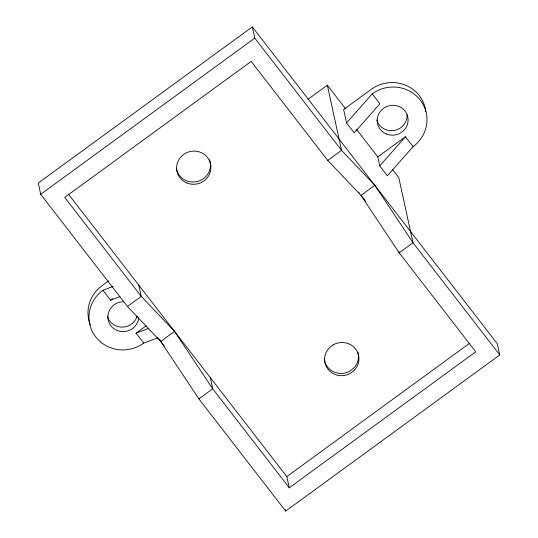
<?xml version="1.0" encoding="UTF-8"?>
<svg xmlns="http://www.w3.org/2000/svg" width="538" height="538" viewBox="0 0 538 538"><rect width="100%" height="100%" fill="white"/><g stroke="black" fill="none" stroke-linecap="round" stroke-linejoin="round"><path stroke-width="0.81" d="M138.669 317.38L138.172 320.601A15.481 14.916 -12.3 0 1 121.023 331.502A15.481 14.916 -12.3 0 1 107.862 316.653L108.461 312.786A15.481 14.916 -12.3 0 1 123.592 301.751M372.235 93.841L379.889 103.747L354.226 132.873L346.573 122.973L372.235 93.841A34.405 33.154 -12.3 0 1 420.272 100.095A34.405 33.154 -12.3 0 1 413.063 146.645L387.4 175.778L379.747 165.879L377.784 156.894L356.351 129.174M379.747 165.879L405.41 136.746L413.063 146.645M252.329 26.9L38.238 183.054L40.686 194.279L127.452 306.485L160.734 341.462L198.905 398.893L285.671 511.1L499.762 354.945L497.314 343.721L252.329 26.9L254.777 38.131L341.543 150.337L374.818 185.307L412.996 242.739L499.762 354.945M40.686 194.279L254.777 38.131M307.958 99.342L327.339 85.206L345.847 109.14M108.656 280.883L101.917 285.799A34.405 33.154 -12.3 0 0 90.371 324.831M113.02 286.472L102.899 290.291L110.552 300.191L112.576 298.718M127.452 306.485L141.265 296.411L138.817 285.187M327.729 160.411L361.005 195.381L399.183 252.813L475.74 351.825L289.276 487.825L212.718 388.819L174.547 331.388L141.265 296.411L64.708 197.406L251.172 61.406L327.729 160.411L341.543 150.337L327.339 85.206M157.742 337.803L143.727 343.096L136.074 333.197L146.181 325.82M377.784 156.894L405.41 136.746M160.734 341.462L174.547 331.388M374.818 185.307L361.005 195.381L365.598 201.326M198.905 398.893L212.718 388.819L210.271 377.589M289.276 487.825L286.828 476.594L469.223 343.56M110.552 300.191L119.9 296.667M136.074 333.197L148.528 328.496M392.626 169.638L398.793 177.614L412.996 242.739L399.183 252.813L398.833 251.212M358.456 192.086L359.478 193.404M68.427 194.151L286.828 476.594M158.179 338.16L164.305 346.082M346.573 122.973L343.634 109.503L371.254 89.348A34.405 33.154 -12.3 0 1 425.8 111.507M285.322 509.493L285.671 511.1M407.098 114.614A15.481 14.916 -12.3 0 1 394.22 130.452A15.481 14.916 -12.3 0 1 376.775 119.961M143.727 343.096A34.405 33.154 -12.3 0 1 95.69 336.842A34.405 33.154 -12.3 0 1 102.899 290.291M137.19 316.109A15.481 14.916 -12.3 0 1 122.059 327.144A15.481 14.916 -12.3 0 1 107.338 316.035M209.524 159.793A17.203 16.577 -12.3 0 1 197.426 181.488A17.203 16.577 -12.3 0 1 176.316 168.273M357.831 352.134A17.203 16.577 -12.3 0 1 353.56 368.281L350.036 371.005A17.203 16.577 -12.3 0 1 324.199 358.718M333.035 344.932L329.512 347.656A17.203 16.577 -12.3 0 0 328.267 369.539A17.203 16.577 -12.3 0 0 350.527 373.251L354.051 370.527A17.203 16.577 -12.3 0 0 355.295 348.644A17.203 16.577 -12.3 0 0 333.035 344.932M386.479 134.036A15.481 14.916 -12.3 0 0 408.012 118.333A15.481 14.916 -12.3 0 0 383.466 108.367A15.481 14.916 -12.3 0 0 386.479 134.036M186.915 183.007A17.203 16.577 -12.3 0 0 210.835 165.556A17.203 16.577 -12.3 0 0 183.566 154.48A17.203 16.577 -12.3 0 0 186.915 183.007"/></g></svg>
